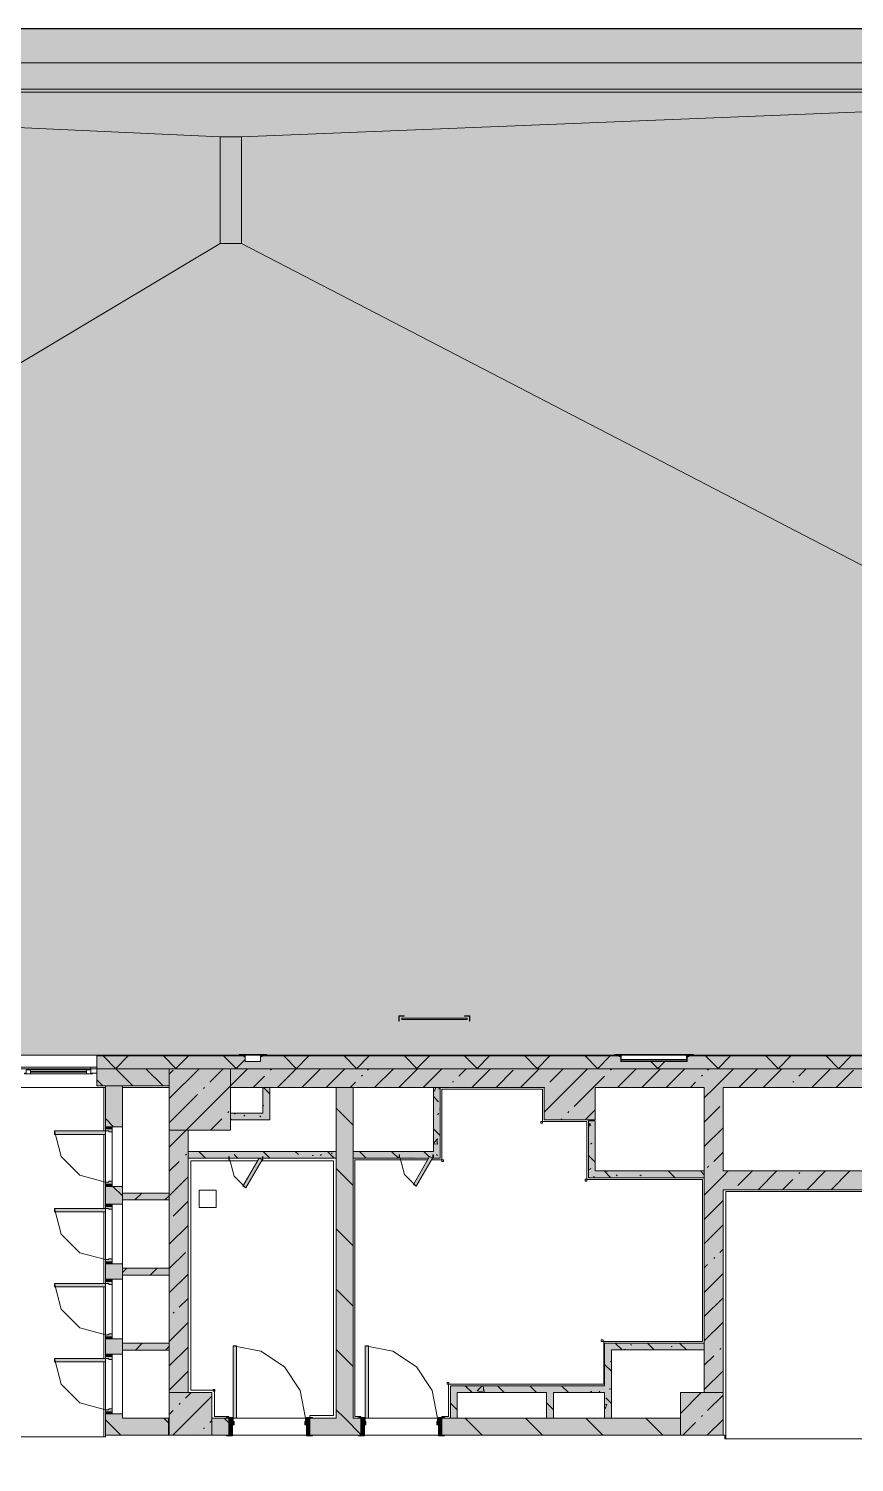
# Model space of a CAD drawing. Header units: millimetres. Extents: x -3817 to 677485, y -22715 to 103890.
# Drawn here: x 24046.1 to 24122.4, y -19520.5 to -19388.1 of the extents above; entities that cross this region are included whole.
import ezdxf

# ---------------------------------------------------------------- set-up
doc = ezdxf.new("R2010")
doc.units = ezdxf.units.MM
doc.layers.add('PDF _Геометрия', color=7, linetype='Continuous', true_color=0x1d1d1d)
doc.layers.add('PDF _Сплошная заливка', color=7, linetype='Continuous', true_color=0xffffff)

msp = doc.modelspace()

# ---------------------------------------------------------------- hatches: boundary and pattern name
at = {"layer": 'PDF _Сплошная заливка', "true_color": 0xd9d9d9, "transparency": 33554559}
msp.add_hatch(color=254, dxfattribs=at).paths.add_polyline_path([(23943.85, -19487.54), (23949.07, -19487.52), (23949.07, -19482.95), (24256.36, -19482.95), (24256.36, -19415.78), (24218.32, -19415.78), (24218.32, -19388.15), (23932.21, -19388.15), (23932.21, -19487.54)])
at = {"layer": 'PDF _Сплошная заливка', "transparency": 33554559}
h = msp.add_hatch(color=256, dxfattribs=at)
h.paths.add_polyline_path([(24181.38, -19484.19), (24204, -19484.19), (24204, -19483.01), (24187.52, -19483.02), (24187.47, -19483.52), (24181.44, -19483.52), (24181.38, -19483.01), (24152.83, -19483.02), (24152.77, -19483.52), (24143.59, -19483.5), (24143.53, -19483.01), (24107, -19483.02), (24106.94, -19483.52), (24100.91, -19483.52), (24100.86, -19483.01), (24067.57, -19483.02), (24067.52, -19483.52), (24066.16, -19483.5), (24066.16, -19483.01), (24052.43, -19483.01), (24052.43, -19484.19), (24164.07, -19484.19)], flags=0)
h.paths.add_polyline_path([(24211.09, -19484.19), (24212.9, -19484.19), (24212.85, -19483.01), (24211.09, -19483.01), (24211.09, -19483.11)], flags=0)
h.paths.add_polyline_path([(24215.81, -19484.19), (24229.99, -19484.19), (24229.99, -19483.01), (24215.81, -19483.01), (24215.81, -19483.11)], flags=0)
h.paths.add_polyline_path([(24252.82, -19484.19), (24252.82, -19483.01), (24237.07, -19483.01), (24237.07, -19484.19), (24252.15, -19484.19)], flags=0)
h.paths.add_polyline_path([(23973.21, -19484.19), (24004.4, -19484.19), (24004.4, -19483.01), (23951.49, -19483.01), (23951.49, -19483.46), (23950.31, -19483.46), (23950.31, -19484.19), (23958.53, -19484.19)], flags=0)
h.paths.add_polyline_path([(24028.03, -19484.19), (24028.03, -19483.01), (24023.3, -19483.01), (24023.3, -19484.19), (24024.6, -19484.19)], flags=0)
h.paths.add_polyline_path([(24011.49, -19484.19), (24016.21, -19484.19), (24016.21, -19483.01), (24011.49, -19483.01)], flags=0)
h = msp.add_hatch(color=256, dxfattribs=at)
h.paths.add_polyline_path([(24053.96, -19485.77), (24059.13, -19485.77), (24059.13, -19484.19), (24052.43, -19484.19), (24052.43, -19485.77), (24053.23, -19485.77)], flags=0)
h.paths.add_polyline_path([(23987.89, -19485.77), (23999.68, -19485.77), (23999.68, -19484.19), (23987.87, -19484.19), (23987.87, -19485.77)], flags=0)
h.paths.add_polyline_path([(24016.21, -19485.77), (24016.21, -19484.19), (24011.49, -19484.19), (24011.49, -19485.77)], flags=0)
h.paths.add_polyline_path([(24028.03, -19485.77), (24028.03, -19484.19), (24023.3, -19484.19), (24023.3, -19485.77), (24024.6, -19485.77)], flags=0)
for points in [[(24064.8, -19489.86), (24064.8, -19484.19), (24059.13, -19484.19), (24059.13, -19489.86), (24061.3, -19489.86)], [(24093.77, -19488.92), (24098.5, -19488.92), (24098.5, -19484.19), (24093.77, -19484.19), (24093.77, -19487.52)], [(24076.13, -19516.47), (24076.13, -19485.92), (24074.56, -19485.92), (24074.56, -19516.47), (24075.98, -19516.47)], [(24064.8, -19488.92), (24068.42, -19488.92), (24068.42, -19488.29), (24064.8, -19488.29), (24064.8, -19488.77)], [(24059.13, -19514.11), (24060.87, -19514.11), (24060.87, -19489.86), (24059.13, -19489.86), (24059.13, -19513.93)], [(24067.71, -19492.46), (24074.56, -19492.46), (24074.56, -19491.83), (24060.87, -19491.83), (24060.87, -19492.46), (24067.44, -19492.46)], [(24076.13, -19492.46), (24083.14, -19492.38), (24083.18, -19492.3), (24083.54, -19492.46), (24084.16, -19492.46), (24084.16, -19491.83), (24076.13, -19491.83)], [(24108.57, -19494.27), (24108.57, -19493.64), (24098.5, -19493.64), (24098.5, -19494.27), (24105.34, -19494.27)], [(24195.34, -19495.37), (24195.34, -19493.64), (24110.31, -19493.64), (24110.31, -19495.37), (24193.43, -19495.37)], [(24099.36, -19516.47), (24099.99, -19516.47), (24099.99, -19509.53), (24099.36, -19509.53), (24099.36, -19514.11)], [(24108.57, -19510.16), (24108.57, -19509.53), (24099.99, -19509.53), (24099.99, -19510.16), (24105.34, -19510.16)], [(24099.36, -19514.11), (24099.36, -19513.48), (24085.74, -19513.48), (24085.74, -19514.11), (24094.64, -19514.11)]]:
    msp.add_hatch(color=256, dxfattribs=at).paths.add_polyline_path(points)
h = msp.add_hatch(color=256, dxfattribs=at)
h.paths.add_polyline_path([(24204, -19485.92), (24204, -19484.19), (24192.19, -19484.19), (24192.19, -19485.92), (24201.26, -19485.92)], flags=0)
h.paths.add_polyline_path([(24074.56, -19485.92), (24093.77, -19485.92), (24093.77, -19484.19), (24064.8, -19484.19), (24064.8, -19485.92), (24068.42, -19485.92)], flags=0)
h.paths.add_polyline_path([(24187.47, -19485.92), (24187.47, -19484.19), (24159.12, -19484.19), (24159.12, -19485.92), (24164.07, -19485.92)], flags=0)
h.paths.add_polyline_path([(24154.4, -19485.92), (24154.4, -19484.19), (24128.42, -19484.19), (24128.42, -19485.92), (24134.7, -19485.92)], flags=0)
h.paths.add_polyline_path([(24098.5, -19485.92), (24123.69, -19485.92), (24123.69, -19484.19), (24098.5, -19484.19)], flags=0)
h = msp.add_hatch(color=256, dxfattribs=at)
h.paths.add_polyline_path([(24053.23, -19516.47), (24054.81, -19516.47), (24054.81, -19516.08), (24053.23, -19516.08)], flags=0)
h.paths.add_polyline_path([(24053.86, -19510.57), (24054.81, -19510.57), (24054.81, -19509.15), (24053.23, -19509.15), (24053.23, -19510.57)], flags=0)
h.paths.add_polyline_path([(24053.23, -19503.64), (24054.81, -19503.64), (24054.81, -19502.22), (24053.23, -19502.22)], flags=0)
h.paths.add_polyline_path([(24054.81, -19496.71), (24054.81, -19495.06), (24053.23, -19495.06), (24053.23, -19496.71), (24053.86, -19496.71)], flags=0)
h.paths.add_polyline_path([(24053.23, -19489.55), (24054.81, -19489.55), (24054.81, -19485.77), (24053.23, -19485.77), (24053.23, -19487.52)], flags=0)
at = {"layer": 'PDF _Сплошная заливка', "true_color": 0xe2e2e2, "transparency": 33554559}
h = msp.add_hatch(color=254, dxfattribs=at)
h.paths.add_polyline_path([(24053.23, -19494.86), (24053.86, -19494.86), (24053.86, -19494.59), (24053.23, -19494.66)], flags=0)
h.paths.add_polyline_path([(24053.86, -19490.02), (24053.86, -19489.74), (24053.23, -19489.74), (24053.23, -19489.94), (24053.55, -19489.94)], flags=0)
h = msp.add_hatch(color=254, dxfattribs=at)
h.paths.add_polyline_path([(24053.86, -19502.03), (24053.86, -19501.75), (24053.23, -19501.83), (24053.23, -19502.03)], flags=0)
h.paths.add_polyline_path([(24053.86, -19497.18), (24053.86, -19496.91), (24053.23, -19496.91), (24053.23, -19497.11), (24053.55, -19497.11)], flags=0)
h = msp.add_hatch(color=254, dxfattribs=at)
h.paths.add_polyline_path([(24053.23, -19508.96), (24053.86, -19508.96), (24053.86, -19508.68), (24053.23, -19508.76)], flags=0)
h.paths.add_polyline_path([(24053.86, -19504.11), (24053.86, -19503.84), (24053.23, -19503.84), (24053.23, -19504.03), (24053.55, -19504.03)], flags=0)
h = msp.add_hatch(color=254, dxfattribs=at)
h.paths.add_polyline_path([(24053.23, -19515.88), (24053.86, -19515.88), (24053.86, -19515.61), (24053.23, -19515.69)], flags=0)
h.paths.add_polyline_path([(24053.86, -19511.04), (24053.86, -19510.77), (24053.23, -19510.77), (24053.23, -19510.96), (24053.55, -19510.96)], flags=0)
at = {"layer": 'PDF _Сплошная заливка', "transparency": 33554559}
h = msp.add_hatch(color=256, dxfattribs=at)
h.paths.add_polyline_path([(24084.56, -19518.05), (24106.37, -19518.05), (24106.37, -19516.47), (24084.32, -19516.47), (24084.32, -19518.05)], flags=0)
h.paths.add_polyline_path([(24064.65, -19518.05), (24064.65, -19516.47), (24063.06, -19516.47), (24063.06, -19518.05), (24064.41, -19518.05)], flags=0)
h.paths.add_polyline_path([(24075.98, -19518.05), (24076.84, -19518.05), (24076.84, -19516.47), (24072.13, -19516.47), (24072.13, -19518.05), (24072.36, -19518.05)], flags=0)

# ---------------------------------------------------------------- linework, layer by layer
at = {"layer": 'PDF _Геометрия', "color": 7, "lineweight": 9}
for points in [[(23949.07, -19487.55), (23932.19, -19487.55), (23932.19, -19388.13), (24218.32, -19388.13), (24218.32, -19415.78)], [(24053.86, -19489.55), (24054.81, -19489.55), (24054.81, -19485.77), (24059.13, -19485.77), (24059.13, -19484.19), (24052.43, -19484.19), (24028.03, -19484.19), (24028.03, -19482.95), (24023.3, -19482.95), (24023.3, -19484.19), (24028.03, -19484.19), (24028.03, -19482.95)], [(24028.03, -19484.19), (24052.43, -19484.19), (24059.13, -19484.19), (24204, -19484.19), (24204, -19482.95), (24187.49, -19482.95)], [(24031.94, -19482.95), (24046.62, -19482.95)], [(24066.19, -19482.95), (24052.43, -19482.95), (24052.43, -19484.19), (24052.43, -19485.77), (24053.23, -19485.77), (24053.23, -19489.55), (24054.81, -19489.55), (24054.81, -19495.06), (24053.86, -19495.06)], [(24052.43, -19484.19), (24052.43, -19482.95)], [(24066.17, -19482.99), (24052.43, -19482.99)], [(24066.16, -19483.01), (24052.43, -19483.01)], [(24055.77, -19485.77), (24054.2, -19484.19), (24053.02, -19483.01)], [(24054.16, -19484.19), (24055.34, -19483.01)], [(24059.77, -19484.19), (24058.59, -19483.01)], [(24059.72, -19484.19), (24060.9, -19483.01)], [(24065.33, -19484.19), (24064.15, -19483.01)], [(24065.29, -19484.19), (24066.16, -19483.33)], [(24065.61, -19482.95), (24066.09, -19482.95), (24065.61, -19482.95)], [(24067.55, -19483.52), (24067.56, -19483.52), (24067.56, -19483.52), (24067.57, -19483.52), (24067.57, -19483.51), (24067.57, -19483.51), (24067.57, -19483.5), (24067.57, -19483.5), (24067.57, -19483.5), (24067.57, -19483.51), (24067.57, -19483.51), (24067.57, -19483.52), (24067.56, -19483.52), (24067.56, -19483.52), (24067.55, -19483.52), (24067.52, -19483.52), (24066.21, -19483.52), (24066.18, -19483.52), (24066.18, -19483.52), (24066.17, -19483.52), (24066.17, -19483.52), (24066.16, -19483.51), (24066.16, -19483.51), (24066.16, -19483.5), (24066.16, -19483.5), (24066.16, -19483.02), (24066.16, -19483), (24066.15, -19482.99), (24066.14, -19482.97), (24066.13, -19482.96), (24066.12, -19482.96), (24066.1, -19482.95), (24066.09, -19482.95), (24065.61, -19482.95), (24068.13, -19482.95)], [(24065.61, -19482.95), (24066.09, -19482.95), (24066.1, -19482.95), (24066.12, -19482.96), (24066.13, -19482.96), (24066.14, -19482.97), (24066.15, -19482.99), (24066.16, -19483), (24066.16, -19483.02), (24066.16, -19483.5), (24066.16, -19483.5), (24066.16, -19483.51), (24066.16, -19483.51), (24066.17, -19483.52), (24066.17, -19483.52), (24066.18, -19483.52), (24066.18, -19483.52), (24067.55, -19483.52), (24067.52, -19483.52), (24066.21, -19483.52), (24066.18, -19483.52)], [(24066.16, -19483.02), (24066.16, -19483.5), (24066.16, -19483.02)], [(24066.18, -19483.52), (24066.21, -19483.52), (24066.18, -19483.52)], [(24067.55, -19483.52), (24067.52, -19483.52), (24067.55, -19483.52)], [(24100.89, -19482.95), (24067.54, -19482.95)], [(24100.87, -19482.99), (24067.56, -19482.99)], [(24100.86, -19483.01), (24067.57, -19483.01)], [(24067.57, -19483.02), (24067.57, -19483.5), (24067.57, -19483.02)], [(24068.13, -19482.95), (24067.65, -19482.95), (24068.13, -19482.95)], [(24069.13, -19485.92), (24070.86, -19484.19), (24072.04, -19483.01)], [(24070.9, -19484.19), (24069.72, -19483.01)], [(24076.47, -19484.19), (24075.29, -19483.01)], [(24076.43, -19484.19), (24077.61, -19483.01)], [(24082.04, -19484.19), (24080.86, -19483.01)], [(24081.99, -19484.19), (24083.17, -19483.01)], [(24087.61, -19484.19), (24086.42, -19483.01)], [(24087.56, -19484.19), (24088.74, -19483.01)], [(24093.17, -19484.19), (24091.99, -19483.01)], [(24093.13, -19484.19), (24094.31, -19483.01)], [(24098.74, -19484.19), (24097.56, -19483.01)], [(24098.7, -19484.19), (24099.88, -19483.01)], [(24100.31, -19482.95), (24100.79, -19482.95), (24100.31, -19482.95)], [(24100.91, -19482.95), (24100.91, -19483.52), (24100.88, -19483.52), (24100.88, -19483.52), (24100.87, -19483.52), (24100.87, -19483.52), (24100.86, -19483.51), (24100.86, -19483.51), (24100.86, -19483.5), (24100.86, -19483.5), (24100.86, -19483.02), (24100.86, -19483), (24100.85, -19482.99), (24100.84, -19482.97), (24100.83, -19482.96), (24100.82, -19482.96), (24100.8, -19482.95), (24100.79, -19482.95), (24100.31, -19482.95)], [(24100.86, -19483.02), (24100.86, -19483.5), (24100.86, -19483.02)], [(24100.88, -19483.52), (24100.91, -19483.52), (24100.88, -19483.52)], [(24106.94, -19483.35), (24100.91, -19483.35)], [(24100.91, -19483.42), (24106.94, -19483.42)], [(24100.91, -19483.42), (24106.94, -19483.42)], [(24100.91, -19483.42), (24106.94, -19483.42)], [(24106.94, -19483.52), (24100.91, -19483.52)], [(24104.31, -19484.19), (24103.64, -19483.52)], [(24104.26, -19484.19), (24104.93, -19483.52)], [(24107.55, -19482.95), (24107.07, -19482.95), (24107.05, -19482.95), (24107.04, -19482.96), (24107.03, -19482.96), (24107.01, -19482.97), (24107.01, -19482.99), (24107, -19483), (24107, -19483.02), (24107, -19483.5), (24107, -19483.5), (24107, -19483.51), (24106.99, -19483.51), (24106.99, -19483.52), (24106.99, -19483.52), (24106.98, -19483.52), (24106.98, -19483.52), (24106.94, -19483.52), (24106.94, -19482.95)], [(24106.98, -19483.52), (24106.94, -19483.52), (24106.98, -19483.52)], [(24143.57, -19482.95), (24106.97, -19482.95)], [(24143.55, -19482.99), (24106.99, -19482.99)], [(24143.54, -19483.01), (24107, -19483.01)], [(24107, -19483.02), (24107, -19483.5), (24107, -19483.02)], [(24107.55, -19482.95), (24107.07, -19482.95), (24107.55, -19482.95)], [(24109.88, -19484.19), (24108.69, -19483.01)], [(24109.83, -19484.19), (24111.01, -19483.01)], [(24115.44, -19484.19), (24114.26, -19483.01)], [(24115.4, -19484.19), (24116.58, -19483.01)], [(24121.01, -19484.19), (24119.83, -19483.01)], [(24120.97, -19484.19), (24122.15, -19483.01)], [(24052.43, -19484.05), (24028.03, -19484.05)], [(24052.04, -19484.68), (24045.74, -19484.68)], [(24046.29, -19484.68), (24046.29, -19484.29)], [(24046.29, -19484.44), (24051.49, -19484.44)], [(24051.49, -19484.52), (24046.29, -19484.52)], [(24051.49, -19484.68), (24051.49, -19484.29)], [(24051.88, -19484.6), (24052.43, -19484.6)], [(24052.99, -19485.77), (24052.43, -19485.21)], [(24058.56, -19485.77), (24056.98, -19484.19)], [(24059.13, -19491.43), (24060.7, -19489.86), (24064.8, -19485.76), (24066.37, -19484.19)], [(24059.13, -19486.94), (24061.88, -19484.19)], [(24059.13, -19484.7), (24059.5, -19484.33)], [(24062.87, -19485.45), (24064.12, -19484.19)], [(24201.26, -19485.92), (24204, -19485.92), (24204, -19484.19), (24098.5, -19484.19), (24093.77, -19484.19), (24063.85, -19484.19)], [(24066.88, -19485.92), (24067.92, -19484.89)], [(24068.48, -19484.33), (24068.57, -19484.23)], [(24071.37, -19485.92), (24073.1, -19484.19)], [(24073.62, -19485.92), (24075.35, -19484.19)], [(24076.9, -19484.89), (24076.99, -19484.8)], [(24077.46, -19484.33), (24077.59, -19484.19)], [(24078.11, -19485.92), (24079.84, -19484.19)], [(24080.35, -19485.92), (24082.08, -19484.19)], [(24082.6, -19485.92), (24084.33, -19484.19)], [(24085.88, -19484.89), (24086.57, -19484.19)], [(24087.09, -19485.92), (24088.82, -19484.19)], [(24089.33, -19485.92), (24090.93, -19484.33)], [(24091.58, -19485.92), (24093.31, -19484.19)], [(24093.77, -19488.22), (24097.8, -19484.19)], [(24094.3, -19485.45), (24095.55, -19484.19)], [(24096.54, -19487.69), (24098.5, -19485.74), (24099.35, -19484.89)], [(24099.91, -19484.33), (24100, -19484.23)], [(24100.56, -19485.92), (24102.29, -19484.19)], [(24102.8, -19485.92), (24104.53, -19484.19)], [(24105.05, -19485.92), (24106.78, -19484.19)], [(24108.33, -19484.89), (24108.42, -19484.8)], [(24108.57, -19486.89), (24109.54, -19485.92), (24111.27, -19484.19)], [(24108.89, -19484.33), (24109.02, -19484.19)], [(24111.78, -19485.92), (24113.51, -19484.19)], [(24114.03, -19485.92), (24115.76, -19484.19)], [(24117.31, -19484.89), (24118, -19484.19)], [(24118.52, -19485.92), (24120.25, -19484.19)], [(24120.76, -19485.92), (24122.36, -19484.33)], [(24053.23, -19485.92), (24053.07, -19485.92), (24004.56, -19485.92), (24004.4, -19485.92)], [(24054.81, -19485.77), (24053.23, -19485.77)], [(24054.81, -19485.92), (24059.13, -19485.92), (24054.81, -19485.92)], [(24059.13, -19485.77), (24059.13, -19485.92)], [(24059.13, -19489.19), (24061.74, -19486.57)], [(24060.87, -19491.83), (24074.56, -19491.83), (24074.56, -19485.92), (24076.13, -19485.92), (24076.13, -19491.83), (24080.39, -19491.83), (24083.54, -19491.83), (24083.54, -19485.92), (24084.16, -19485.92), (24093.77, -19485.92), (24093.77, -19488.92), (24098.5, -19488.92), (24098.5, -19485.92), (24108.57, -19485.92), (24108.57, -19493.64), (24098.5, -19493.64), (24098.5, -19489), (24097.87, -19489), (24097.87, -19494.27), (24098.5, -19494.27), (24108.57, -19494.27), (24108.57, -19509.53), (24099.99, -19509.53), (24099.36, -19509.53), (24099.36, -19513.48), (24085.74, -19513.48), (24085.11, -19513.48), (24085.11, -19516.47), (24084.56, -19516.47)], [(24062.3, -19486.01), (24062.4, -19485.92)], [(24064.8, -19485.92), (24067.79, -19485.92), (24067.79, -19488.29), (24064.8, -19488.29)], [(24064.8, -19488.92), (24068.42, -19488.92), (24068.42, -19488.29), (24068.42, -19485.92), (24074.56, -19485.92)], [(24068.42, -19485.92), (24067.79, -19485.92)], [(24075.86, -19485.92), (24076.34, -19485.45)], [(24076.13, -19485.92), (24083.54, -19485.92)], [(24083.54, -19492.46), (24084.16, -19492.46), (24084.16, -19491.83), (24084.16, -19485.92)], [(24085.32, -19485.45), (24085.41, -19485.36)], [(24093.77, -19485.97), (24093.83, -19485.92)], [(24107.29, -19485.92), (24107.77, -19485.45)], [(24108.57, -19510.16), (24108.57, -19514.11), (24110.31, -19514.11), (24110.31, -19495.37), (24195.34, -19495.37), (24195.34, -19493.64), (24195.34, -19485.92), (24199.68, -19485.92)], [(24192.19, -19485.92), (24193.61, -19485.92), (24193.61, -19493.64), (24110.31, -19493.64), (24110.31, -19485.92), (24123.69, -19485.92)], [(24116.75, -19485.45), (24116.84, -19485.36)], [(24076.13, -19489.42), (24074.56, -19487.85)], [(24108.57, -19489.13), (24110.01, -19487.69)], [(24053.99, -19489.55), (24053.23, -19488.79)], [(24062.94, -19489.86), (24063.99, -19488.82)], [(24064.55, -19488.26), (24064.64, -19488.16)], [(24095.32, -19488.92), (24095.42, -19488.82)], [(24095.98, -19488.26), (24096.07, -19488.16)], [(24097.56, -19488.92), (24098.5, -19487.98)], [(24059.13, -19489.86), (24059.13, -19495.69), (24054.81, -19495.69), (24054.81, -19496.32), (24059.13, -19496.32), (24059.13, -19502.62), (24054.81, -19502.62), (24054.81, -19503.25), (24059.13, -19503.25), (24059.13, -19509.55), (24054.81, -19509.55), (24054.81, -19509.15), (24053.23, -19509.15), (24053.23, -19510.57), (24054.81, -19510.57), (24054.81, -19516.08), (24053.86, -19516.08)], [(24053.23, -19494.66), (24053.23, -19490.26)], [(24060.87, -19489.86), (24060.87, -19491.83), (24060.87, -19492.46), (24074.56, -19492.46), (24074.56, -19516.47), (24072.36, -19516.47)], [(24108.57, -19491.38), (24110.31, -19489.64)], [(24074.56, -19492.46), (24074.56, -19491.83)], [(24076.13, -19491.83), (24076.13, -19492.46)], [(24109.45, -19492.75), (24110.31, -19491.89)], [(24053.86, -19510.57), (24054.81, -19510.57), (24054.81, -19510.18), (24059.13, -19510.18), (24059.13, -19514.11), (24060.87, -19514.11), (24060.87, -19492.46)], [(24059.13, -19493.67), (24060.06, -19492.75)], [(24060.62, -19492.18), (24060.71, -19492.09)], [(24076.61, -19516.47), (24076.13, -19516.47), (24076.13, -19492.46), (24080.39, -19492.46), (24083.09, -19492.46)], [(24108.89, -19493.31), (24108.98, -19493.21)], [(24058.73, -19496.32), (24059.13, -19495.92), (24060.87, -19494.18)], [(24076.13, -19494.99), (24074.56, -19493.42)], [(24108.57, -19495.87), (24110.31, -19494.13), (24110.8, -19493.64)], [(24108.57, -19494.27), (24108.57, -19493.64)], [(24111.69, -19494.99), (24113.04, -19493.64)], [(24113.56, -19495.37), (24115.29, -19493.64)], [(24115.8, -19495.37), (24116.75, -19494.43)], [(24117.31, -19493.87), (24117.4, -19493.78)], [(24118.05, -19495.37), (24119.78, -19493.64)], [(24120.29, -19495.37), (24122.02, -19493.64)], [(24054.81, -19495.69), (24054.81, -19495.06), (24053.23, -19495.06), (24053.23, -19496.71), (24054.81, -19496.71), (24054.81, -19496.32)], [(24054.81, -19495.93), (24053.93, -19495.06)], [(24055.95, -19496.32), (24056.58, -19495.69)], [(24059.13, -19496.32), (24059.13, -19495.69)], [(24053.86, -19496.71), (24054.81, -19496.71), (24054.81, -19502.22), (24053.86, -19502.22)], [(24059.5, -19497.8), (24060.87, -19496.43)], [(24108.57, -19498.11), (24110.31, -19496.38)], [(24053.23, -19501.83), (24053.23, -19497.42)], [(24059.13, -19500.41), (24060.87, -19498.67)], [(24076.13, -19500.56), (24074.56, -19498.98)], [(24108.57, -19500.36), (24110.31, -19498.62)], [(24110.01, -19501.16), (24110.31, -19500.87)], [(24054.81, -19502.62), (24054.81, -19502.22), (24053.23, -19502.22), (24053.23, -19503.64), (24054.81, -19503.64), (24054.81, -19503.25)], [(24059.13, -19502.65), (24060.62, -19501.16)], [(24108.57, -19502.6), (24108.89, -19502.29)], [(24109.45, -19501.73), (24109.54, -19501.63)], [(24053.86, -19503.64), (24054.81, -19503.64), (24054.81, -19509.15), (24053.86, -19509.15)], [(24054.81, -19503.03), (24055.22, -19502.62)], [(24057.37, -19503.25), (24058, -19502.62)], [(24059.13, -19503.25), (24059.13, -19502.62)], [(24059.13, -19504.9), (24060.87, -19503.16)], [(24108.57, -19504.85), (24110.31, -19503.11)], [(24053.23, -19509.15), (24053.23, -19504.35)], [(24076.13, -19506.13), (24074.56, -19504.55)], [(24060.06, -19506.22), (24060.87, -19505.41)], [(24108.57, -19507.09), (24110.31, -19505.36)], [(24059.13, -19509.39), (24060.87, -19507.65)], [(24059.5, -19506.78), (24059.59, -19506.68)], [(24108.57, -19509.34), (24110.31, -19507.6)], [(24054.81, -19509.55), (24054.81, -19510.18)], [(24056.01, -19510.18), (24056.64, -19509.55)], [(24058.79, -19510.18), (24059.13, -19509.84)], [(24059.13, -19510.18), (24059.13, -19509.55)], [(24059.13, -19511.63), (24060.87, -19509.9)], [(24076.13, -19511.69), (24074.56, -19510.12)], [(24106.37, -19516.47), (24099.99, -19516.47), (24099.99, -19510.16), (24108.57, -19510.16), (24108.57, -19509.53)], [(24110.01, -19510.14), (24110.1, -19510.05)], [(24053.23, -19516.08), (24053.23, -19511.28)], [(24108.57, -19511.58), (24109.45, -19510.71)], [(24059.13, -19513.88), (24060.87, -19512.14)], [(24108.57, -19513.83), (24110.31, -19512.09)], [(24060.62, -19514.63), (24061.14, -19514.11)], [(24106.37, -19516.03), (24108.29, -19514.11)], [(24108.89, -19515.76), (24110.31, -19514.34)], [(24059.45, -19518.05), (24063.06, -19514.44)], [(24060.06, -19515.2), (24060.15, -19515.1)], [(24076.84, -19517.97), (24075.35, -19516.47), (24074.56, -19515.69)], [(24054.65, -19518.05), (24053.23, -19516.63)], [(24059.06, -19516.89), (24058.64, -19516.47)], [(24059.13, -19516.13), (24059.5, -19515.76)], [(24062.87, -19516.88), (24063.06, -19516.68)], [(24064.41, -19516.47), (24063.06, -19516.47), (24063.06, -19518.05), (24064.41, -19518.05)], [(24064.65, -19516.91), (24064.21, -19516.47)], [(24064.65, -19518.05), (24064.65, -19516.47)], [(24065.35, -19516.47), (24071.81, -19516.47)], [(24072.13, -19516.47), (24072.13, -19518.05)], [(24076.84, -19518.05), (24076.84, -19516.47)], [(24077.24, -19516.47), (24084.01, -19516.47)], [(24084.32, -19516.47), (24084.32, -19518.05)], [(24084.56, -19518.05), (24110.31, -19518.05), (24110.31, -19516.47)], [(24085.11, -19516.47), (24085.74, -19516.47)], [(24088.06, -19518.05), (24086.48, -19516.47)], [(24093.62, -19518.05), (24092.05, -19516.47)], [(24094.01, -19516.47), (24094.64, -19516.47)], [(24099.19, -19518.05), (24097.62, -19516.47)], [(24099.36, -19516.47), (24099.99, -19516.47)], [(24104.76, -19518.05), (24103.18, -19516.47)], [(24106.6, -19518.05), (24107.77, -19516.88)], [(24108.33, -19516.32), (24108.42, -19516.23)], [(24108.84, -19518.05), (24110.31, -19516.58)], [(24061.7, -19518.05), (24061.74, -19518)], [(24062.3, -19517.44), (24062.4, -19517.35)], [(24071.81, -19518.05), (24064.96, -19518.05)], [(24072.36, -19518.05), (24076.61, -19518.05)], [(24084.01, -19518.05), (24077.16, -19518.05)]]:
    msp.add_lwpolyline(points, dxfattribs=at)
at = {"layer": 'PDF _Геометрия', "color": 8, "lineweight": 9, "true_color": 0x808080}
msp.add_lwpolyline([(24256.36, -19415.78), (24218.32, -19415.78), (24218.32, -19388.15), (23932.21, -19388.15), (23932.21, -19487.54), (23949.07, -19487.54), (23949.07, -19482.95), (24252.82, -19482.95)], dxfattribs=at)
at = {"layer": 'PDF _Геометрия', "color": 8, "lineweight": 9, "true_color": 0x737373}
for points in [[(24218.3, -19388.15), (24212.73, -19393.72), (23937.78, -19393.72), (23938.06, -19394), (23938.07, -19394.01), (23938.07, -19394.01)], [(23949.07, -19481.68), (23938.07, -19481.68), (23938.07, -19394.01), (24212.44, -19394.01), (24212.44, -19421.62)], [(24086.65, -19479.52), (24080.61, -19479.52)], [(24080.61, -19479.66), (24080.61, -19479.66), (24080.61, -19479.66), (24080.61, -19479.66), (24080.61, -19479.64), (24080.61, -19479.63), (24080.61, -19479.61), (24080.61, -19479.59), (24080.61, -19479.58), (24080.61, -19479.56), (24080.61, -19479.54), (24080.61, -19479.53), (24080.61, -19479.53), (24080.61, -19479.52), (24080.61, -19479.53)], [(24080.61, -19479.66), (24086.65, -19479.66)], [(24086.65, -19479.53), (24086.65, -19479.52), (24086.65, -19479.53), (24086.65, -19479.53), (24086.65, -19479.54), (24086.65, -19479.56), (24086.65, -19479.58), (24086.65, -19479.59), (24086.65, -19479.61), (24086.65, -19479.63), (24086.65, -19479.64), (24086.65, -19479.66), (24086.65, -19479.66), (24086.65, -19479.66), (24086.65, -19479.66)], [(24046.62, -19482.95), (24052.43, -19482.95)], [(24065.58, -19482.89), (24066.21, -19482.89), (24065.58, -19482.89)], [(24100.31, -19482.95), (24100.3, -19482.95), (24100.3, -19482.95), (24100.29, -19482.94), (24100.29, -19482.94), (24100.28, -19482.93), (24100.28, -19482.93), (24100.28, -19482.92), (24100.28, -19482.89)], [(24100.91, -19482.91), (24106.94, -19482.91)], [(24100.91, -19482.91), (24106.94, -19482.91)], [(24100.91, -19482.91), (24106.94, -19482.91)], [(24107.57, -19482.89), (24107.57, -19482.92), (24107.57, -19482.93), (24107.57, -19482.93), (24107.57, -19482.94), (24107.56, -19482.94), (24107.56, -19482.95), (24107.56, -19482.95), (24107.55, -19482.95)]]:
    msp.add_lwpolyline(points, dxfattribs=at)
at = {"layer": 'PDF _Геометрия', "color": 253, "lineweight": 9, "true_color": 0xaaaaaa}
for points in [[(23914.77, -19391.28), (24013.19, -19391.28), (24119.75, -19391.28), (24218.18, -19391.28)], [(23952.05, -19513.93), (23952.05, -19488.29), (23954.41, -19488.29), (23954.41, -19486.09), (23975.03, -19486.09), (23954.41, -19486.09), (23954.41, -19488.29), (23952.05, -19488.29), (23952.05, -19513.96), (23954.41, -19513.96), (23954.41, -19518.21), (24053.07, -19518.21), (24053.07, -19511.28), (24053.07, -19518.21)], [(24053.07, -19485.92), (24053.07, -19489.94), (24053.07, -19485.92), (24004.56, -19485.92), (24004.56, -19489.07), (23999.52, -19489.07), (23999.52, -19485.93), (23995.75, -19485.93), (23995.75, -19493.65), (23975.67, -19493.65), (23975.67, -19493.48), (23975.67, -19493.65), (23995.75, -19493.65), (23995.75, -19485.93), (23999.52, -19485.93), (23999.52, -19489.07), (24004.56, -19489.07), (24004.56, -19485.92)], [(24240.22, -19502.7), (24240.22, -19485.92), (24215.97, -19485.92), (24215.97, -19489.07), (24210.93, -19489.07), (24210.93, -19486.08), (24201.41, -19486.08), (24201.41, -19518.37), (24110.47, -19518.37), (24110.47, -19518.05), (24084.56, -19518.05)], [(24053.23, -19490.26), (24053.23, -19494.66), (24050.87, -19494.03), (24049.14, -19492.3), (24048.51, -19489.94)], [(24053.23, -19494.66), (24053.23, -19489.94)], [(24053.86, -19489.86), (24053.86, -19494.74), (24053.86, -19489.86)], [(24063.31, -19513.87), (24061.11, -19513.87), (24061.11, -19492.7), (24067.3, -19492.7), (24061.11, -19492.7), (24061.11, -19513.87), (24063.31, -19513.87), (24063.31, -19516.32), (24064.65, -19516.32), (24064.65, -19516.41), (24064.65, -19516.32), (24063.31, -19516.32), (24063.31, -19513.93)], [(24064.72, -19492.62), (24065.12, -19494.11), (24066.21, -19495.21)], [(24080.46, -19492.46), (24080.87, -19493.96), (24081.96, -19495.05)], [(24110.47, -19518.05), (24110.47, -19518.37), (24110.56, -19518.37), (24110.56, -19495.54), (24201.41, -19495.54)], [(24053.23, -19497.42), (24053.23, -19501.83), (24050.87, -19501.2), (24049.14, -19499.47), (24048.51, -19497.11)], [(24053.23, -19501.83), (24053.23, -19497.11)], [(24053.86, -19497.03), (24053.86, -19501.91), (24053.86, -19497.03)], [(24053.23, -19508.76), (24050.87, -19508.13), (24049.14, -19506.4), (24048.51, -19504.03)], [(24053.23, -19504.03), (24053.23, -19508.84), (24053.23, -19504.35)], [(24053.86, -19503.96), (24053.86, -19508.84), (24053.86, -19503.96)], [(24071.73, -19516.47), (24071.22, -19513.91), (24069.77, -19511.74), (24067.6, -19510.29), (24065.04, -19509.78)], [(24083.93, -19516.47), (24083.42, -19513.91), (24081.97, -19511.74), (24079.8, -19510.29), (24077.24, -19509.78)], [(24053.23, -19515.69), (24050.87, -19515.05), (24049.14, -19513.33), (24048.51, -19510.96)], [(24053.23, -19510.96), (24053.23, -19515.77), (24053.23, -19511.28)], [(24053.86, -19510.88), (24053.86, -19515.77), (24053.86, -19510.88)], [(24076.84, -19516.41), (24076.84, -19516.32), (24076.84, -19516.41)], [(24064.41, -19518.05), (24053.23, -19518.05), (24053.23, -19518.21), (23952.05, -19518.21), (23952.05, -19536.78), (23961.18, -19536.78), (23961.18, -19541.51), (23965.82, -19541.51), (23961.18, -19541.51), (23961.18, -19536.78), (23952.05, -19536.78), (23952.05, -19518.21)], [(24053.23, -19518.21), (24053.23, -19518.05)], [(24064.96, -19518.04), (24071.81, -19518.04)], [(24071.81, -19518.05), (24064.96, -19518.05)], [(24076.61, -19518.05), (24072.36, -19518.05)]]:
    msp.add_lwpolyline(points, dxfattribs=at)
at = {"layer": 'PDF _Геометрия', "color": 9, "lineweight": 9, "true_color": 0xb7b7b7}
for points in [[(24168.46, -19394.01), (24065.82, -19398.13)], [(23940.48, -19481.68), (24063.85, -19407.97), (24063.85, -19398.13), (24027.63, -19396.46)], [(24063.85, -19398.13), (24065.82, -19398.13), (24065.82, -19407.97)], [(24210.45, -19482.95), (24065.82, -19407.97), (24063.85, -19407.97)]]:
    msp.add_lwpolyline(points, dxfattribs=at)
at = {"layer": 'PDF _Геометрия', "color": 8, "lineweight": 9, "true_color": 0x737373}
for points in [[(24080.34, -19479.3), (24080.34, -19479.79), (24080.39, -19479.79), (24080.39, -19479.35), (24080.84, -19479.35), (24080.84, -19479.3), (24080.34, -19479.3), (24080.84, -19479.3), (24080.84, -19479.35), (24080.39, -19479.35), (24080.39, -19479.79), (24080.34, -19479.79)], [(24086.92, -19479.3), (24086.92, -19479.79), (24086.87, -19479.79), (24086.87, -19479.35), (24086.42, -19479.35), (24086.42, -19479.3), (24086.92, -19479.3), (24086.42, -19479.3), (24086.42, -19479.35), (24086.87, -19479.35), (24086.87, -19479.79), (24086.92, -19479.79)], [(24065.61, -19482.95), (24065.6, -19482.95), (24065.6, -19482.95), (24065.59, -19482.94), (24065.59, -19482.94), (24065.59, -19482.93), (24065.58, -19482.93), (24065.58, -19482.92), (24065.58, -19482.89), (24065.58, -19482.92), (24065.58, -19482.93), (24065.59, -19482.93), (24065.59, -19482.94), (24065.59, -19482.94), (24065.6, -19482.95), (24065.6, -19482.95)], [(24065.58, -19482.89), (24066.21, -19482.89), (24067.52, -19482.89), (24068.15, -19482.89)], [(24068.15, -19482.89), (24067.52, -19482.89), (24066.21, -19482.89), (24065.58, -19482.89)], [(24068.15, -19482.92), (24068.15, -19482.89), (24067.52, -19482.89), (24068.15, -19482.89), (24068.15, -19482.92), (24068.15, -19482.93), (24068.15, -19482.93), (24068.14, -19482.94), (24068.14, -19482.94), (24068.14, -19482.95), (24068.13, -19482.95), (24068.13, -19482.95), (24068.13, -19482.95), (24068.14, -19482.95), (24068.14, -19482.94), (24068.14, -19482.94), (24068.15, -19482.93), (24068.15, -19482.93), (24068.15, -19482.92), (24068.15, -19482.93), (24068.15, -19482.93), (24068.14, -19482.94), (24068.14, -19482.94), (24068.14, -19482.95), (24068.13, -19482.95), (24068.13, -19482.95), (24068.13, -19482.95), (24068.14, -19482.95), (24068.14, -19482.94), (24068.14, -19482.94), (24068.15, -19482.93), (24068.15, -19482.93)], [(24100.28, -19482.89), (24100.91, -19482.89), (24100.28, -19482.89), (24100.28, -19482.92)], [(24100.28, -19482.89), (24100.91, -19482.89), (24106.94, -19482.89), (24107.57, -19482.89)], [(24106.94, -19482.91), (24100.91, -19482.91)], [(24106.94, -19482.91), (24100.91, -19482.91)], [(24107.57, -19482.89), (24106.94, -19482.89), (24107.57, -19482.89), (24107.57, -19482.92)]]:
    msp.add_lwpolyline(points, close=True, dxfattribs=at)
at = {"layer": 'PDF _Геометрия', "color": 7, "lineweight": 9}
for points in [[(24066.16, -19483.5), (24066.16, -19483.5), (24066.16, -19483.51), (24066.16, -19483.51), (24066.17, -19483.52), (24066.17, -19483.52), (24066.18, -19483.52), (24066.18, -19483.52), (24066.18, -19483.52), (24066.17, -19483.52), (24066.17, -19483.52), (24066.16, -19483.51), (24066.16, -19483.51), (24066.16, -19483.5)], [(24067.57, -19483.5), (24067.57, -19483.02), (24067.58, -19483), (24067.58, -19482.99), (24067.59, -19482.97), (24067.6, -19482.96), (24067.62, -19482.96), (24067.63, -19482.95), (24067.65, -19482.95), (24068.13, -19482.95), (24067.65, -19482.95), (24067.63, -19482.95), (24067.62, -19482.96), (24067.6, -19482.96), (24067.59, -19482.97), (24067.58, -19482.99), (24067.58, -19483), (24067.57, -19483.02)], [(24100.86, -19483.5), (24100.86, -19483.5), (24100.86, -19483.51), (24100.86, -19483.51), (24100.87, -19483.52), (24100.87, -19483.52), (24100.88, -19483.52), (24100.88, -19483.52), (24100.88, -19483.52), (24100.87, -19483.52), (24100.87, -19483.52), (24100.86, -19483.51), (24100.86, -19483.51), (24100.86, -19483.5)], [(24106.94, -19483.42), (24100.91, -19483.42)], [(24106.94, -19483.42), (24100.91, -19483.42)], [(24045.74, -19484.68), (24052.04, -19484.68), (24052.04, -19484.6), (24051.88, -19484.6), (24051.88, -19484.29), (24045.9, -19484.29), (24045.9, -19484.6), (24045.74, -19484.6)], [(24052.43, -19484.05), (24052.43, -19484.6), (24051.88, -19484.6), (24051.88, -19484.05)], [(24064.8, -19484.19), (24059.13, -19484.19), (24059.13, -19489.86), (24064.8, -19489.86)], [(24093.63, -19489.21), (24093.63, -19489.06), (24093.47, -19489.06), (24093.47, -19489.21)], [(24084.47, -19492.61), (24084.31, -19492.61), (24084.31, -19492.77), (24084.47, -19492.77)], [(24097.73, -19494.41), (24097.58, -19494.41), (24097.58, -19494.57), (24097.73, -19494.57)], [(24099.22, -19509.39), (24099.22, -19509.23), (24099.06, -19509.23), (24099.06, -19509.39)], [(24063.06, -19514.11), (24059.13, -19514.11), (24059.13, -19518.05), (24063.06, -19518.05)], [(24063.19, -19513.83), (24063.19, -19513.99), (24063.34, -19513.99), (24063.34, -19513.83)], [(24084.97, -19513.34), (24084.97, -19513.18), (24084.81, -19513.18), (24084.81, -19513.34)], [(24094.01, -19516.47), (24085.74, -19516.47), (24085.74, -19514.11), (24094.01, -19514.11)], [(24094.64, -19514.11), (24099.36, -19514.11), (24099.36, -19516.47), (24094.64, -19516.47)], [(24110.31, -19514.11), (24106.37, -19514.11), (24106.37, -19518.05), (24110.31, -19518.05)], [(24053.23, -19516.47), (24053.23, -19518.05), (24059.06, -19518.05), (24059.06, -19516.47), (24054.81, -19516.47), (24054.81, -19516.08), (24053.23, -19516.08)]]:
    msp.add_lwpolyline(points, close=True, dxfattribs=at)
at = {"layer": 'PDF _Геометрия', "color": 8, "lineweight": 9, "true_color": 0x787878}
for points in [[(24068.42, -19486.5), (24067.84, -19485.92)], [(24083.54, -19485.95), (24083.61, -19485.92)], [(24083.54, -19486.21), (24083.64, -19486.28)], [(24083.64, -19486.28), (24083.76, -19485.92)], [(24084.02, -19486.09), (24084.12, -19486.01)], [(24067.79, -19487.58), (24067.84, -19487.56)], [(24067.79, -19487.71), (24067.84, -19487.56)], [(24084.02, -19487.26), (24083.54, -19486.77)], [(24083.88, -19487.15), (24083.99, -19487.22)], [(24064.89, -19488.92), (24064.8, -19488.82)], [(24065.12, -19488.29), (24065.22, -19488.38)], [(24066.02, -19488.57), (24066.13, -19488.49)], [(24067.59, -19488.65), (24067.49, -19488.55)], [(24083.93, -19488.42), (24084.04, -19488.34)], [(24084.12, -19487.94), (24084.16, -19487.97)], [(24098.08, -19489.44), (24097.87, -19489.23)], [(24097.87, -19489.3), (24098.02, -19489.24)], [(24097.87, -19489.66), (24098.02, -19489.24)], [(24084.16, -19490.37), (24083.54, -19489.74)], [(24097.87, -19489.66), (24097.87, -19489.66)], [(24062.49, -19492.46), (24061.86, -19491.83)], [(24068.43, -19492.46), (24067.8, -19491.83)], [(24071.06, -19492.11), (24070.77, -19491.83)], [(24074.37, -19492.46), (24073.74, -19491.83)], [(24077.34, -19492.46), (24076.71, -19491.83)], [(24080.31, -19492.46), (24079.68, -19491.83)], [(24083.16, -19492.34), (24082.65, -19491.83)], [(24083.54, -19491.09), (24083.85, -19490.72)], [(24083.54, -19491.13), (24083.93, -19491.16)], [(24083.85, -19490.75), (24083.95, -19490.67)], [(24083.93, -19491.16), (24083.85, -19490.72)], [(24098.06, -19491.16), (24098.17, -19491.08)], [(24065.46, -19492.46), (24065.12, -19492.11)], [(24072.34, -19492.22), (24072.47, -19492.21)], [(24073.08, -19492.21), (24073.19, -19492.13)], [(24074.1, -19491.99), (24074.23, -19491.98)], [(24083.83, -19492.11), (24083.93, -19492.2)], [(24098.5, -19492.83), (24097.87, -19492.2)], [(24097.98, -19493.49), (24098.08, -19493.41)], [(24098.33, -19494.14), (24098.44, -19494.21)], [(24099.94, -19494.27), (24099.31, -19493.64)], [(24099.54, -19493.68), (24099.67, -19493.66)], [(24100.43, -19494), (24100.53, -19494.09)], [(24102.73, -19494.09), (24102.63, -19493.99)], [(24105.88, -19494.27), (24105.25, -19493.64)], [(24108.57, -19493.99), (24108.22, -19493.64)], [(24100.98, -19510.16), (24100.35, -19509.53)], [(24101.11, -19510.16), (24101.26, -19510.1)], [(24101.24, -19510.16), (24101.26, -19510.1)], [(24101.77, -19509.66), (24101.88, -19509.73)], [(24103.95, -19510.16), (24103.32, -19509.53)], [(24105.51, -19509.82), (24105.62, -19509.89)], [(24106.92, -19510.16), (24106.29, -19509.53)], [(24099.99, -19512.14), (24099.36, -19511.51)], [(24099.89, -19511.26), (24099.99, -19511.25)], [(24087.12, -19514.11), (24086.49, -19513.48)], [(24086.53, -19513.6), (24086.64, -19513.52)], [(24088.22, -19514.06), (24087.59, -19513.96), (24088.06, -19513.48)], [(24088.14, -19513.83), (24088.24, -19513.92)], [(24088.22, -19514.06), (24088.15, -19513.48)], [(24090.09, -19514.11), (24089.46, -19513.48)], [(24093.06, -19514.11), (24092.44, -19513.49)], [(24096.02, -19514.11), (24095.39, -19513.48)], [(24098.05, -19514.02), (24098.18, -19514.01)], [(24098.38, -19513.49), (24098.37, -19513.48)], [(24098.97, -19514.09), (24098.87, -19513.99)], [(24099.8, -19513.79), (24099.93, -19513.77)], [(24085.74, -19515.71), (24085.11, -19515.08)], [(24094.64, -19515.69), (24094.01, -19515.06)], [(24099.36, -19515.25), (24099.56, -19515.18)], [(24099.36, -19515.56), (24099.42, -19515.6)], [(24099.42, -19515.6), (24099.56, -19515.18)], [(24099.99, -19515.11), (24099.47, -19514.58)]]:
    msp.add_lwpolyline(points, dxfattribs=at)
at = {"layer": 'PDF _Геометрия', "color": 253, "lineweight": 9, "true_color": 0xaaaaaa}
for points in [[(24083.37, -19492.62), (24084.32, -19492.62), (24084.32, -19486.08), (24093.62, -19486.08), (24093.62, -19489.07), (24097.71, -19489.07), (24097.71, -19494.43), (24108.42, -19494.43), (24108.42, -19509.39), (24099.28, -19509.39), (24099.28, -19513.33), (24084.95, -19513.33), (24084.95, -19516.32), (24084.32, -19516.32), (24084.32, -19516.41), (24084.32, -19516.32), (24084.95, -19516.32), (24084.95, -19513.33), (24099.28, -19513.33), (24099.28, -19509.39), (24108.42, -19509.39), (24108.42, -19494.43), (24097.71, -19494.43), (24097.71, -19489.07), (24093.62, -19489.07), (24093.62, -19486.08), (24084.32, -19486.08), (24084.32, -19492.62)], [(24048.51, -19489.94), (24048.51, -19490.26), (24053.23, -19490.26), (24053.23, -19489.94)], [(24053.07, -19490.26), (24053.07, -19497.11)], [(24053.86, -19489.74), (24053.86, -19489.55), (24053.23, -19489.55), (24053.23, -19489.74)], [(24053.23, -19489.94), (24053.55, -19489.94), (24053.55, -19490.02), (24053.86, -19490.02), (24053.86, -19489.74), (24053.23, -19489.74)], [(24064.68, -19492.3), (24064.64, -19492.3), (24064.64, -19492.62), (24064.68, -19492.62)], [(24066.21, -19495.21), (24067.71, -19492.62), (24067.44, -19492.46), (24065.94, -19495.05)], [(24074.31, -19492.7), (24067.66, -19492.7), (24074.31, -19492.7), (24074.31, -19516.23), (24072.13, -19516.23), (24072.13, -19516.41), (24072.13, -19516.23), (24074.31, -19516.23)], [(24067.75, -19492.3), (24067.75, -19492.62), (24067.79, -19492.62), (24067.79, -19492.3)], [(24076.84, -19516.32), (24076.29, -19516.32), (24076.29, -19492.62), (24083, -19492.62), (24076.29, -19492.62), (24076.29, -19516.32)], [(24080.42, -19492.14), (24080.39, -19492.14), (24080.39, -19492.46), (24080.42, -19492.46)], [(24081.96, -19495.05), (24083.46, -19492.46), (24083.18, -19492.3), (24081.69, -19494.89)], [(24083.5, -19492.14), (24083.5, -19492.46), (24083.54, -19492.46), (24083.54, -19492.14)], [(24053.23, -19494.66), (24053.23, -19494.86), (24053.86, -19494.86), (24053.86, -19494.59), (24053.55, -19494.59), (24053.55, -19494.66)], [(24053.86, -19494.86), (24053.23, -19494.86), (24053.23, -19495.06), (24053.86, -19495.06)], [(24063.46, -19495.42), (24061.89, -19495.42), (24061.89, -19497), (24063.46, -19497)], [(24063.46, -19495.42), (24063.46, -19497), (24061.89, -19497), (24061.89, -19495.42)], [(24201.42, -19518.37), (24201.42, -19495.54), (24110.56, -19495.54), (24110.56, -19518.37)], [(24048.51, -19497.11), (24048.51, -19497.42), (24053.23, -19497.42), (24053.23, -19497.11)], [(24053.86, -19496.91), (24053.86, -19496.71), (24053.23, -19496.71), (24053.23, -19496.91)], [(24053.23, -19497.11), (24053.55, -19497.11), (24053.55, -19497.18), (24053.86, -19497.18), (24053.86, -19496.91), (24053.23, -19496.91)], [(24053.07, -19497.42), (24053.07, -19504.03)], [(24053.23, -19501.83), (24053.23, -19502.03), (24053.86, -19502.03), (24053.86, -19501.75), (24053.55, -19501.75), (24053.55, -19501.83)], [(24053.86, -19502.03), (24053.23, -19502.03), (24053.23, -19502.22), (24053.86, -19502.22)], [(24053.86, -19503.84), (24053.86, -19503.64), (24053.23, -19503.64), (24053.23, -19503.84)], [(24048.51, -19504.03), (24048.51, -19504.35), (24053.23, -19504.35), (24053.23, -19504.03)], [(24053.07, -19504.35), (24053.07, -19510.96)], [(24053.23, -19504.03), (24053.55, -19504.03), (24053.55, -19504.11), (24053.86, -19504.11), (24053.86, -19503.84), (24053.23, -19503.84)], [(24053.23, -19508.76), (24053.23, -19508.96), (24053.86, -19508.96), (24053.86, -19508.68), (24053.55, -19508.68), (24053.55, -19508.76)], [(24053.86, -19508.96), (24053.23, -19508.96), (24053.23, -19509.15), (24053.86, -19509.15)], [(24065.04, -19509.78), (24065.04, -19516.47), (24065.35, -19516.47), (24065.35, -19509.78)], [(24077.24, -19509.78), (24077.24, -19516.47), (24077.55, -19516.47), (24077.55, -19509.78)], [(24048.51, -19510.96), (24048.51, -19511.28), (24053.23, -19511.28), (24053.23, -19510.96)], [(24053.86, -19510.77), (24053.86, -19510.57), (24053.23, -19510.57), (24053.23, -19510.77)], [(24053.23, -19510.96), (24053.55, -19510.96), (24053.55, -19511.04), (24053.86, -19511.04), (24053.86, -19510.77), (24053.23, -19510.77)], [(24053.23, -19515.69), (24053.23, -19515.88), (24053.86, -19515.88), (24053.86, -19515.61), (24053.55, -19515.61), (24053.55, -19515.69)], [(24053.86, -19515.88), (24053.23, -19515.88), (24053.23, -19516.08), (24053.86, -19516.08)], [(24064.96, -19516.47), (24064.96, -19516.41), (24064.41, -19516.41), (24064.41, -19516.47)], [(24064.84, -19518.05), (24064.84, -19516.47), (24064.65, -19516.47), (24064.65, -19518.05)], [(24065.04, -19516.47), (24064.84, -19516.47), (24064.84, -19517.1), (24065.12, -19517.1), (24065.12, -19516.79), (24065.04, -19516.79)], [(24064.96, -19516.48), (24064.96, -19516.47), (24064.84, -19516.47), (24064.84, -19516.48)], [(24071.73, -19516.47), (24071.73, -19516.79), (24071.65, -19516.79), (24071.65, -19517.1), (24071.93, -19517.1), (24071.93, -19516.47)], [(24071.81, -19516.47), (24072.36, -19516.47), (24072.36, -19516.41), (24071.81, -19516.41)], [(24071.81, -19516.48), (24071.93, -19516.48), (24071.93, -19516.47), (24071.81, -19516.47)], [(24071.93, -19518.05), (24072.13, -19518.05), (24072.13, -19516.47), (24071.93, -19516.47)], [(24077.16, -19516.47), (24077.16, -19516.41), (24076.61, -19516.41), (24076.61, -19516.47)], [(24077.04, -19518.05), (24077.04, -19516.47), (24076.84, -19516.47), (24076.84, -19518.05)], [(24077.24, -19516.47), (24077.04, -19516.47), (24077.04, -19517.1), (24077.31, -19517.1), (24077.31, -19516.79), (24077.24, -19516.79)], [(24077.16, -19516.48), (24077.16, -19516.47), (24077.04, -19516.47), (24077.04, -19516.48)], [(24083.93, -19516.47), (24083.93, -19516.79), (24083.85, -19516.79), (24083.85, -19517.1), (24084.13, -19517.1), (24084.13, -19516.47)], [(24084.01, -19516.47), (24084.56, -19516.47), (24084.56, -19516.41), (24084.01, -19516.41)], [(24084.01, -19516.48), (24084.13, -19516.48), (24084.13, -19516.47), (24084.01, -19516.47)], [(24084.13, -19518.05), (24084.32, -19518.05), (24084.32, -19516.47), (24084.13, -19516.47)], [(24064.96, -19518.11), (24064.96, -19518.05), (24064.41, -19518.05), (24064.41, -19518.11)], [(24064.96, -19518.05), (24064.96, -19517.1), (24064.84, -19517.1), (24064.84, -19518.05)], [(24071.81, -19518.05), (24071.93, -19518.05), (24071.93, -19517.1), (24071.81, -19517.1)], [(24071.81, -19518.11), (24072.36, -19518.11), (24072.36, -19518.05), (24071.81, -19518.05)], [(24077.16, -19518.11), (24077.16, -19518.05), (24076.61, -19518.05), (24076.61, -19518.11)], [(24077.16, -19518.05), (24077.16, -19517.1), (24077.04, -19517.1), (24077.04, -19518.05)], [(24084.01, -19518.05), (24077.16, -19518.05)], [(24084.01, -19518.05), (24084.13, -19518.05), (24084.13, -19517.1), (24084.01, -19517.1)], [(24084.01, -19518.11), (24084.56, -19518.11), (24084.56, -19518.05), (24084.01, -19518.05)]]:
    msp.add_lwpolyline(points, close=True, dxfattribs=at)
at = {"layer": 'PDF _Геометрия', "color": 7, "lineweight": 9}
for centre, radius in [((24067.55, -19483.5), 0.0235), ((24106.98, -19483.5), 0.0235), ((24107.07, -19483.02), 0.0719)]:
    msp.add_circle(centre, radius, dxfattribs=at)
at = {"layer": 'PDF _Геометрия', "color": 8, "lineweight": 9, "true_color": 0x737373}
msp.add_circle((24100.31, -19482.92), 0.0233, dxfattribs=at)
for centre, major_axis, ratio, start_param, end_param in [((24065.6, -19482.93), (-0.0131, 0.017), 0.869683, 0.8273472582153113, 7.110532565394897), ((24107.55, -19482.93), (0.013, 0.0168), 0.869685, 5.455827294717989, 11.73901260189757)]:
    msp.add_ellipse(centre, major_axis=major_axis, ratio=ratio, start_param=start_param, end_param=end_param, dxfattribs=at)
at = {"layer": 'PDF _Геометрия', "color": 7, "lineweight": 9}
for centre, major_axis, ratio, start_param, end_param in [((24066.09, -19483.02), (-0.0586, 0.0376), 0.978044, 5.294292428662351, 11.57747773584194), ((24067.64, -19483.02), (0.0466, 0.0518), 0.970722, 0.711922, 6.995107), ((24100.79, -19483.02), (-0.0465, 0.0517), 0.970724, 5.571281, 11.854466)]:
    msp.add_ellipse(centre, major_axis=major_axis, ratio=ratio, start_param=start_param, end_param=end_param, dxfattribs=at)
at = {"layer": 'PDF _Сплошная заливка', "lineweight": 35, "transparency": 33554559}
for points in [[(24068.42, -19488.29), (24068.42, -19485.92), (24067.79, -19488.29), (24067.79, -19485.92)], [(24084.16, -19491.83), (24084.16, -19485.92), (24083.54, -19491.83), (24083.54, -19485.92)], [(24110.31, -19514.11), (24110.31, -19485.92), (24108.57, -19514.11), (24108.57, -19485.92)], [(24098.5, -19494.27), (24098.5, -19489), (24097.87, -19494.27), (24097.87, -19489)], [(24059.13, -19496.32), (24059.13, -19495.69), (24054.81, -19496.32), (24054.81, -19495.69)], [(24059.13, -19503.25), (24059.13, -19502.62), (24054.81, -19503.25), (24054.81, -19502.62)], [(24059.13, -19510.18), (24059.13, -19509.55), (24054.81, -19510.18), (24054.81, -19509.55)], [(24059.13, -19518.05), (24063.06, -19518.05), (24059.13, -19514.11), (24063.06, -19514.11)], [(24085.74, -19516.47), (24085.74, -19513.48), (24085.11, -19516.47), (24085.11, -19513.48)], [(24094.64, -19516.47), (24094.64, -19514.11), (24094.01, -19516.47), (24094.01, -19514.11)], [(24110.31, -19518.05), (24110.31, -19514.11), (24106.37, -19518.05), (24106.37, -19514.11)], [(24059.06, -19518.05), (24059.06, -19516.47), (24053.23, -19518.05), (24053.23, -19516.47)]]:
    msp.add_solid(points, dxfattribs=at)
at = {"layer": 'PDF _Сплошная заливка', "color": 254, "lineweight": 35, "true_color": 0xe2e2e2, "transparency": 33554559}
for points in [[(24048.51, -19490.26), (24053.23, -19490.26), (24048.51, -19489.94), (24053.23, -19489.94)], [(24066.21, -19495.21), (24067.71, -19492.62), (24065.94, -19495.05), (24067.44, -19492.46)], [(24081.96, -19495.05), (24083.46, -19492.46), (24081.69, -19494.89), (24083.18, -19492.3)], [(24048.51, -19497.42), (24053.23, -19497.42), (24048.51, -19497.11), (24053.23, -19497.11)], [(24048.51, -19504.35), (24053.23, -19504.35), (24048.51, -19504.03), (24053.23, -19504.03)], [(24065.35, -19516.47), (24065.35, -19509.78), (24065.04, -19516.47), (24065.04, -19509.78)], [(24077.55, -19516.47), (24077.55, -19509.78), (24077.24, -19516.47), (24077.24, -19509.78)], [(24048.51, -19511.28), (24053.23, -19511.28), (24048.51, -19510.96), (24053.23, -19510.96)], [(24064.96, -19516.47), (24064.96, -19516.41), (24064.41, -19516.47)], [(24064.84, -19517.1), (24065.12, -19517.1), (24064.84, -19516.47), (24065.04, -19516.47)], [(24071.93, -19517.1), (24071.93, -19516.47), (24071.65, -19517.1), (24071.73, -19516.47)], [(24072.36, -19516.47), (24072.36, -19516.41), (24071.81, -19516.47)], [(24077.16, -19516.47), (24077.16, -19516.41), (24076.61, -19516.47)], [(24077.04, -19517.1), (24077.31, -19517.1), (24077.04, -19516.47), (24077.24, -19516.47)], [(24084.13, -19517.1), (24084.13, -19516.47), (24083.85, -19517.1), (24083.93, -19516.47)], [(24084.56, -19516.47), (24084.56, -19516.41), (24084.01, -19516.47)], [(24064.96, -19518.11), (24064.96, -19518.05), (24064.41, -19518.11)], [(24064.96, -19518.05), (24064.96, -19517.1), (24064.84, -19518.05), (24064.84, -19517.1)], [(24071.93, -19518.05), (24071.93, -19517.1), (24071.81, -19518.05), (24071.81, -19517.1)], [(24072.36, -19518.11), (24072.36, -19518.05), (24071.81, -19518.11)], [(24077.16, -19518.11), (24077.16, -19518.05), (24076.61, -19518.11)], [(24077.16, -19518.05), (24077.16, -19517.1), (24077.04, -19518.05), (24077.04, -19517.1)], [(24084.13, -19518.05), (24084.13, -19517.1), (24084.01, -19518.05), (24084.01, -19517.1)], [(24084.56, -19518.11), (24084.56, -19518.05), (24084.01, -19518.11)]]:
    msp.add_solid(points, dxfattribs=at)
at = {"layer": 'PDF _Сплошная заливка', "color": 7, "lineweight": 35, "true_color": 0xfbfbfb, "transparency": 33554559}
for points in [[(24053.86, -19489.74), (24053.86, -19489.55), (24053.23, -19489.74), (24053.23, -19489.55)], [(24053.86, -19495.06), (24053.86, -19494.86), (24053.23, -19495.06), (24053.23, -19494.86)], [(24053.86, -19496.91), (24053.86, -19496.71), (24053.23, -19496.91), (24053.23, -19496.71)], [(24053.86, -19502.22), (24053.86, -19502.03), (24053.23, -19502.22), (24053.23, -19502.03)], [(24053.86, -19503.84), (24053.86, -19503.64), (24053.23, -19503.84), (24053.23, -19503.64)], [(24053.86, -19509.15), (24053.86, -19508.96), (24053.23, -19509.15), (24053.23, -19508.96)], [(24053.86, -19510.77), (24053.86, -19510.57), (24053.23, -19510.77), (24053.23, -19510.57)], [(24053.86, -19516.08), (24053.86, -19515.88), (24053.23, -19516.08), (24053.23, -19515.88)], [(24064.84, -19518.05), (24064.84, -19516.47), (24064.65, -19518.05), (24064.65, -19516.47)], [(24072.13, -19518.05), (24072.13, -19516.47), (24071.93, -19518.05), (24071.93, -19516.47)], [(24077.04, -19518.05), (24077.04, -19516.47), (24076.84, -19518.05), (24076.84, -19516.47)], [(24084.32, -19518.05), (24084.32, -19516.47), (24084.13, -19518.05), (24084.13, -19516.47)]]:
    msp.add_solid(points, dxfattribs=at)

doc.saveas('drawing.dxf')
